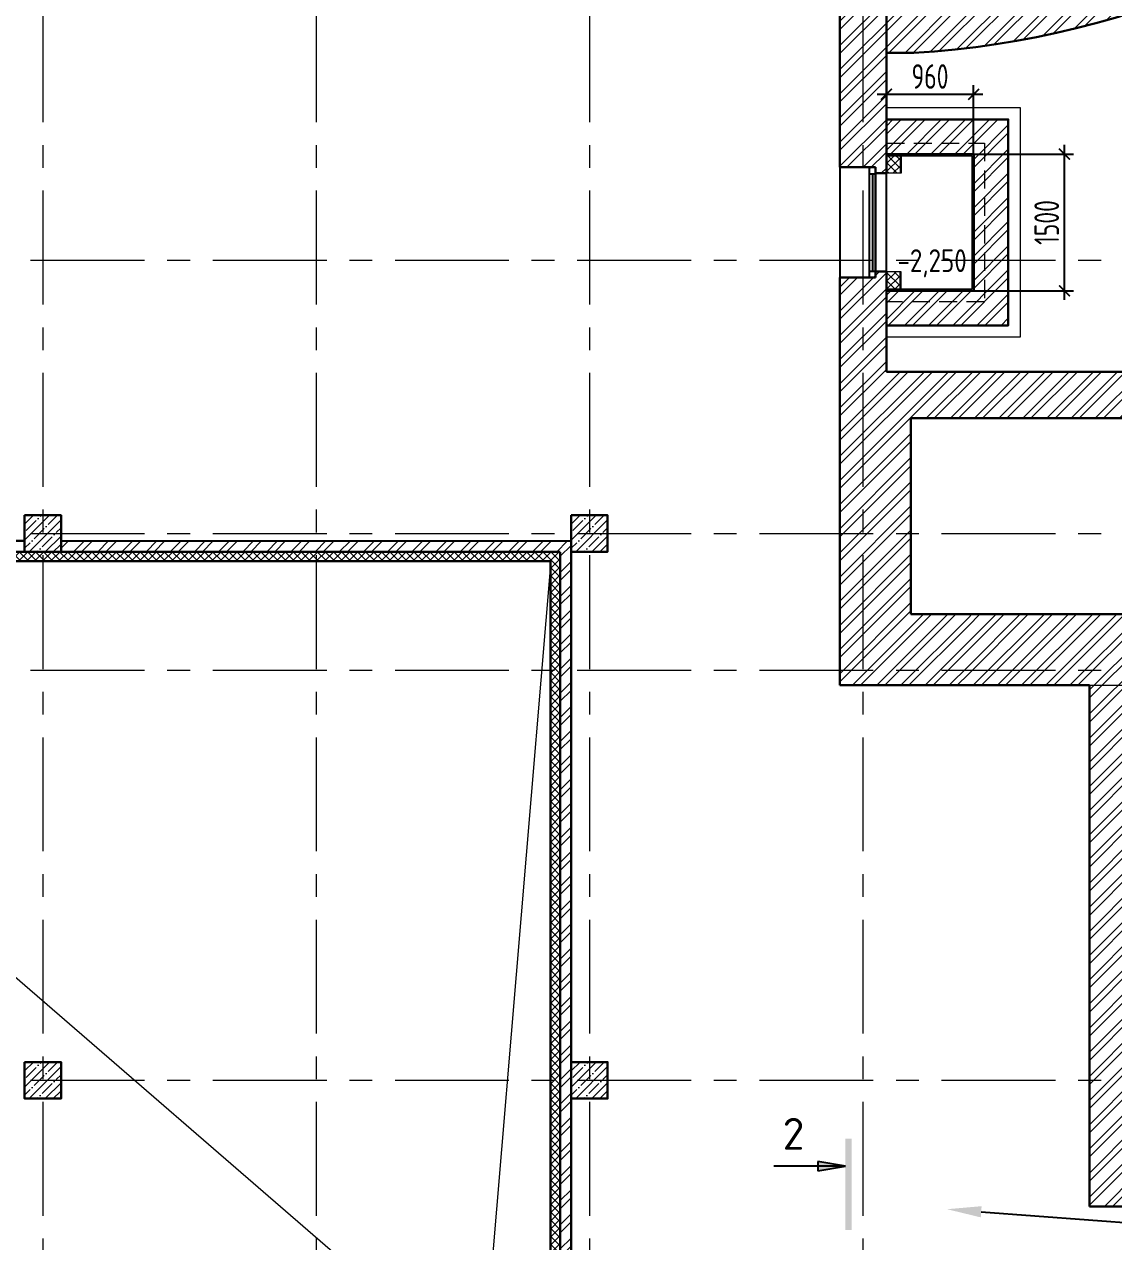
# Model space of a CAD drawing. Header units: millimetres. Extents: x -360149 to 9420325, y 0 to 292181.
# Drawn here: x -341375 to -329417, y 92830 to 106188 of the extents above; entities that cross this region are included whole.
import ezdxf
from ezdxf import colors
from ezdxf.entities.mleader import LeaderData, LeaderLine
from ezdxf.math import Vec2, Vec3

# ---------------------------------------------------------------- set-up
doc = ezdxf.new("R2010")
doc.units = ezdxf.units.MM
doc.header["$MEASUREMENT"] = 0
doc.linetypes.add('ADSK_Штриховая_ш2 п1', pattern=[3, 2, -1])
doc.linetypes.add('CENTER', pattern=[2, 1.25, -0.25, 0.25, -0.25])
doc.layers.get('0').update_dxf_attribs({"color": 250, "lineweight": 9})
for name, color, linetype, lineweight in [('1 этаж тонкие линии!', 250, 'Continuous', 0), ('АР штриховка стен', 250, 'Continuous', 9), ('АР_Выноски АПР', 7, 'Continuous', 5), ('АР_Колонны', 5, 'Continuous', 30), ('АР_Колонны Штрих', 250, 'Continuous', 5), ('АР_МосжилНии_Стены', 202, 'Continuous', 30), ('АР_Навесной фасад', 5, 'Continuous', 5), ('АР_Оси', 193, 'Continuous', 9), ('АР_Отметки', 250, 'Continuous', 15), ('АР_Перегородки кирпич', 244, 'Continuous', 30), ('АР_Перегородки_кирпич_Штрих', 244, 'Continuous', 5), ('АР_Разрезы', 175, 'Continuous', 9), ('АР_тонкая линия', 250, 'Continuous', 0), ('АР_Штриховка кирпич', 250, 'Continuous', 9), ('Подвал', 250, 'Continuous', 30), ('СТЕНЫ несущие ЛИДЕР', 7, 'Continuous', 30)]:
    doc.layers.add(name, color=color, linetype=linetype, lineweight=lineweight)
doc.layers.add('25. ЗАЛИВКА ЗОН', color=7, linetype='Continuous', lineweight=0, transparency=0.2)
doc.layers.add('АР_новое окно', color=160, linetype='Continuous')
doc.layers.add('Тонкая', color=7, linetype='Continuous')
doc.styles.add('ISOCPEUR', font='isocpeur.ttf', dxfattribs={"width": 0.7})
doc.styles.add('METRO-STYLE', font='isocpeur.ttf', dxfattribs={"width": 0.9, "oblique": 15})
doc.dimstyles.new('R_100', dxfattribs={"dimtxt": 270, "dimasz": 120, "dimexe": 100, "dimexo": 0, "dimgap": 60, "dimtad": 1, "dimdec": 0, "dimrnd": 5, "dimzin": 0, "dimdsep": 46, "dimtxsty": 'ISOCPEUR', "dimblk": 'ARCHTICK', "dimcen": 0, "dimdle": 100, "dimclrd": 256, "dimclre": 256, "dimclrt": 256, "dimadec": 0, "dimazin": 0, "dimtfac": 2, "dimtdec": 0, "dimtofl": 0, "dimtmove": 1, "dimatfit": 3, "dimfxl": 1, "dimtvp": 3, "dimtolj": 1, "dimtzin": 0, "dimarcsym": 0})

# ---------------------------------------------------------------- blocks, each defined once
blk = doc.blocks.new('*U255')
at = {"layer": 'АР_новое окно', "lineweight": 20}
for p, q in [((0, 1210), (-70, 1210)), ((0, 0), (-70, 0))]:
    blk.add_line(p, q, dxfattribs=at)
at = {"layer": 'АР_новое окно'}
for p, q in [((-70, 1210), (-70, 0)), ((-70, 0), (-70, 1210)), ((0, 1210), (0, 0)), ((0, 1140), (-70, 1140)), ((-35, 1140), (-35, 70)), ((0, 70), (-70, 70))]:
    blk.add_line(p, q, dxfattribs=at)
blk = doc.blocks.new('A$C60573c2e')
at = {"layer": 'АР_Разрезы', "ltscale": 100}
h = blk.add_hatch(color=5, dxfattribs=at)
h.dxf.hatch_style = 1
h.paths.add_polyline_path([(20810, -37642), (20880, -37642), (20880, -36642), (20810, -36642)])
h.paths.add_polyline_path([(20509, -36993), (20810, -36942), (20509, -36942)])
h.paths.add_polyline_path([(20509, -36942), (20810, -36942), (20509, -36892)])
at = {"layer": 'АР_Разрезы', "color": 5, "lineweight": 25, "ltscale": 100}
for p, q in [((20810, -36942), (20509, -36892)), ((20509, -36892), (20509, -36993)), ((20509, -36993), (20810, -36942))]:
    blk.add_line(p, q, dxfattribs=at)
at = {"layer": 'АР_Разрезы', "color": 5, "lineweight": 25, "ltscale": 100, "elevation": 0}
blk.add_lwpolyline([(20810, -36942), (20026, -36942)], dxfattribs=at)
at = {"layer": 'АР_Разрезы', "color": 5, "lineweight": 25, "ltscale": 100, "insert": (20360, -36413), "char_height": 350, "width": 583.33, "attachment_point": 3, "style": 'METRO-STYLE'}
blk.add_mtext('{\\Q0;\\W1;2}', dxfattribs=at)
blk = doc.blocks.new('_DotSmall')
at = {"color": 0, "linetype": 'ByBlock', "const_width": 0.5}
blk.add_lwpolyline([(-0.0625, 0, 1), (0.0625, 0, 1)], format="xyb", close=True, dxfattribs=at)
blk = doc.blocks.new('_ArchTick')
at = {"color": 0, "linetype": 'ByBlock', "const_width": 0.15}
blk.add_lwpolyline([(-0.5, -0.5), (0.5, 0.5)], dxfattribs=at)
blk = doc.blocks.new('*D1544')
at = {"layer": 'Подвал', "lineweight": -2, "ltscale": 500, "transparency": 16777216}
for p, q in [((-332012, 105421), (-330854, 105421)), ((-331912, 104885), (-331912, 105521)), ((-330954, 104400), (-330954, 105521))]:
    blk.add_line(p, q, dxfattribs=at)
at = {"layer": 'Подвал', "lineweight": -2, "ltscale": 500, "transparency": 16777216, "xscale": 120, "yscale": 120, "zscale": 120, "rotation": 180}
blk.add_blockref('_ArchTick', (-331912, 105421), dxfattribs=at)
at = {"layer": 'Подвал', "lineweight": -2, "ltscale": 500, "transparency": 16777216, "xscale": 120, "yscale": 120, "zscale": 120}
blk.add_blockref('_ArchTick', (-330954, 105421), dxfattribs=at)
at = {"layer": 'Подвал', "lineweight": 13, "ltscale": 500, "transparency": 16777216, "insert": (-331433, 105616), "char_height": 270, "attachment_point": 5, "style": 'ISOCPEUR'}
blk.add_mtext('\\A1;960', dxfattribs=at)
blk = doc.blocks.new('*D1546')
at = {"layer": 'Подвал', "lineweight": -2, "ltscale": 500, "transparency": 16777216}
for p, q in [((-329957, 103164), (-329957, 104865)), ((-330954, 104765), (-329857, 104765)), ((-330954, 103264), (-329857, 103264))]:
    blk.add_line(p, q, dxfattribs=at)
at = {"layer": 'Подвал', "lineweight": -2, "ltscale": 500, "transparency": 16777216, "xscale": 120, "yscale": 120, "zscale": 120}
for p, rotation in [((-329957, 104765), 90), ((-329957, 103264), 270)]:
    blk.add_blockref('_ArchTick', p, dxfattribs=dict(at, rotation=rotation))
at = {"layer": 'Подвал', "lineweight": 13, "ltscale": 500, "transparency": 16777216, "insert": (-330152, 104014), "char_height": 270, "attachment_point": 5, "rotation": 90, "style": 'ISOCPEUR'}
blk.add_mtext('\\A1;1500', dxfattribs=at)
blk = doc.blocks.new('A$C3366e2cd')
at = {"layer": '25. ЗАЛИВКА ЗОН', "lineweight": 13, "ltscale": 500}
for points in [[(0, 1501), (-164, 1501), (-164, 1291), (0, 1291)], [(0, 1501), (-151, 1501), (-151, 1291), (0, 1291)], [(0, 0), (-164, 0), (-164, 210), (0, 210)], [(0, 0), (-151, 0), (-151, 210), (0, 210)]]:
    blk.add_lwpolyline(points, close=True, dxfattribs=at)
blk = doc.blocks.new('A$C997e44c0')
at = {"layer": '1 этаж тонкие линии!', "ltscale": 100, "transparency": 33554559}
h = blk.add_hatch(dxfattribs=at)
h.set_pattern_fill('ANSI37', scale=500, style=0)
h.set_pattern_definition([(45, (297279.57, -127860.68), (-44.194174, 44.194174), []), (135, (297279.57, -127860.68), (-44.194174, -44.194174), [])])
h.paths.add_polyline_path([(210, 151), (212, 0), (0, 0), (0, 151)])
h = blk.add_hatch(dxfattribs=at)
h.set_pattern_fill('ANSI37', scale=500, style=0)
h.set_pattern_definition([(45, (298572.07, -127860.68), (-44.194174, 44.194174), []), (135, (298572.07, -127860.68), (-44.194174, -44.194174), [])])
h.paths.add_polyline_path([(1503, 151), (1505, 0), (1292, 0), (1292, 151)])
at = {"layer": 'АР_Навесной фасад', "ltscale": 100, "rotation": 270}
blk.add_blockref('A$C3366e2cd', (0, 0), dxfattribs=at)

msp = doc.modelspace()

# ---------------------------------------------------------------- hatches: boundary and pattern name
at = {"layer": '1 этаж тонкие линии!', "ltscale": 100, "transparency": 33554559}
h = msp.add_hatch(dxfattribs=at)
h.set_pattern_fill('ANSI37', scale=500, style=0)
h.set_pattern_definition([(45, (-39492.73, 84841.875), (-44.194174, 44.194174), []), (135, (-39492.73, 84841.875), (-44.194174, -44.194174), [])])
h.paths.add_polyline_path([(-343155.14, 100400.68), (-343155.14, 100287.47), (-344646.34, 100287.47), (-344646.34, 100400.68), (-346852.19, 100400.68), (-346852.19, 82685.68), (-340723.16, 82685.68), (-340723.16, 83231.04), (-335492.19, 83231.04), (-335492.19, 100400.68)])
h.paths.add_polyline_path([(-343155.14, 100300.68), (-343155.14, 100287.47), (-344646.34, 100287.47), (-344646.34, 100300.68), (-346752.19, 100300.68), (-346752.19, 82785.68), (-340823.16, 82785.68), (-340823.16, 83332.77), (-335592.19, 83324.03), (-335592.19, 100300.68)], flags=17)
at = {"layer": 'АР_Колонны Штрих', "ltscale": 100}
h = msp.add_hatch(dxfattribs=at)
h.set_pattern_fill('ANSI35', color=256, scale=500)
h.set_pattern_definition([(45, (-1298424.17, 140672.16), (-88.388348, 88.388348), []), (45, (-1298335.78, 140672.16), (-88.388348, 88.388348), [156.25, -31.25, 0, -31.25])])
h.paths.add_polyline_path([(-340972.07, 100800.68), (-341372.07, 100800.68), (-341372.07, 100400.68), (-340972.07, 100400.68)])
h = msp.add_hatch(dxfattribs=at)
h.set_pattern_fill('ANSI35', color=256, scale=500)
h.set_pattern_definition([(45, (-1292424.17, 140672.16), (-88.388348, 88.388348), []), (45, (-1292335.78, 140672.16), (-88.388348, 88.388348), [156.25, -31.25, 0, -31.25])])
h.paths.add_polyline_path([(-334972.07, 100800.68), (-335372.07, 100800.68), (-335372.07, 100400.68), (-334972.07, 100400.68)])
h = msp.add_hatch(dxfattribs=at)
h.set_pattern_fill('ANSI35', color=256, scale=500)
h.set_pattern_definition([(45, (-1298424.17, 134672.16), (-88.388348, 88.388348), []), (45, (-1298335.78, 134672.16), (-88.388348, 88.388348), [156.25, -31.25, 0, -31.25])])
h.paths.add_polyline_path([(-340972.07, 94800.68), (-341372.07, 94800.68), (-341372.07, 94400.68), (-340972.07, 94400.68)])
h = msp.add_hatch(dxfattribs=at)
h.set_pattern_fill('ANSI35', color=256, scale=500)
h.set_pattern_definition([(45, (-1292424.17, 134672.16), (-88.388348, 88.388348), []), (45, (-1292335.78, 134672.16), (-88.388348, 88.388348), [156.25, -31.25, 0, -31.25])])
h.paths.add_polyline_path([(-334972.07, 94800.68), (-335372.07, 94800.68), (-335372.07, 94400.68), (-334972.07, 94400.68)])
at = {"layer": 'АР_Перегородки_кирпич_Штрих', "ltscale": 100}
h = msp.add_hatch(dxfattribs=at)
h.set_pattern_fill('ANSI32', color=256, scale=500)
h.paths.add_polyline_path([(-335372.19, 100516.93), (-338172.07, 100518.7), (-338172.07, 100400.68), (-335492.19, 100400.68), (-335492.19, 99100.68), (-335372.19, 99100.68)])
h.paths.add_polyline_path([(-338172.07, 100518.7), (-340972.07, 100520.46), (-340972.07, 100400.68), (-338172.07, 100400.68)])
h.paths.add_polyline_path([(-335372.19, 99100.68), (-335492.19, 99100.68), (-335492.19, 94600.68), (-335372.19, 94600.68)])
h.paths.add_polyline_path([(-335372.19, 94600.68), (-335492.19, 94600.68), (-335492.19, 91935.68), (-335372.19, 91935.68)])
at = {"layer": 'АР_Штриховка кирпич', "ltscale": 100}
h = msp.add_hatch(dxfattribs=at)
h.set_pattern_fill('ANSI32', color=256, scale=500)
h.set_pattern_definition([(45, (-1298418.67, 164822.8), (-132.58252, 132.58252), []), (45, (-1298330.29, 164822.8), (-132.58252, 132.58252), [])])
h.paths.add_polyline_path([(-328782.19, 102375.68), (-329292.19, 101865.68), (-329292.19, 99715.68), (-331012.04, 99715.68), (-331012.04, 98935.68), (-329682, 98935.68), (-329682, 93215.35), (-329172.07, 93215.35), (-329172.07, 98935.68), (-326172.07, 98935.68), (-326172.04, 97157.11), (-325662.04, 97157.11), (-325662.04, 99445.84), (-328782.19, 99445.68)])
h.paths.add_polyline_path([(-329172.07, 106811.5), (-329172.07, 106600.68), (-329460.55, 106575.54), (-329502.72, 106702.03)], flags=16)
h.paths.add_polyline_path([(-329123.79, 106828.35), (-329039.46, 106575.37), (-329172.07, 106600.68), (-329172.07, 106811.5)], flags=16)
h.paths.add_polyline_path([(-329172.07, 106389.86), (-329377.88, 106322.02), (-329462.22, 106575.01), (-329172.07, 106600.68)], flags=16)
h.paths.add_polyline_path([(-329172.07, 106389.86), (-329172.07, 106600.68), (-329041.12, 106574.83), (-328998.95, 106448.34)], flags=16)
h.paths.add_polyline_path([(-332101.11, 104554.37), (-331912.19, 104554.37), (-331912.19, 103474.49), (-332101.11, 103474.49)], flags=17)
edge = h.paths.add_edge_path()
edge.add_line((-332422.19, 104619.37), (-332101.11, 104619.37))
edge.add_line((-332101.11, 104619.37), (-332101.11, 103409.49))
edge.add_line((-332101.11, 103409.49), (-332422.19, 103409.49))
edge.add_line((-332422.19, 103409.49), (-332422.19, 98935.49))
edge.add_line((-332422.19, 98935.49), (-331011.96, 98935.72))
edge.add_line((-331011.96, 98935.72), (-331012.11, 99715.65))
edge.add_line((-331012.11, 99715.65), (-331642.19, 99715.56))
edge.add_line((-331642.19, 99715.56), (-331642.19, 101865.68))
edge.add_line((-331642.19, 101865.68), (-329292.19, 101865.68))
edge.add_line((-329292.19, 101865.68), (-328782.19, 102375.68))
edge.add_line((-328782.19, 102375.68), (-331911.76, 102375.68))
edge.add_line((-331911.76, 102375.68), (-331912.19, 105875.94))
edge.add_line((-331912.19, 105875.94), (-331612.19, 105875.94))
edge.add_arc((-332173.82, 115605.67), 9745.92, 273.303623, 293.080765)
edge.add_arc((-332173.82, 115605.67), 9745.92, 293.080765, 323.725038)
edge.add_line((-324316.79, 109839.39), (-324909.5, 109893.39))
edge.add_arc((-332221.31, 115664.2), 9314.76, 273.749374, 321.717901, ccw=False)
edge.add_line((-331612.19, 106369.37), (-331912.19, 106369.37))
edge.add_line((-331912.19, 106369.37), (-331912.19, 106600.68))
edge.add_line((-331912.19, 106600.68), (-332422.19, 106600.68))
edge.add_line((-332422.19, 106600.68), (-332422.19, 104619.37))
h = msp.add_hatch(dxfattribs=at)
h.set_pattern_fill('ANSI32', color=256, scale=500)
h.set_pattern_definition([(45, (0, -7.5), (-132.58252, 132.58252), []), (45, (88.39, -7.5), (-132.58252, 132.58252), [])])
h.paths.add_polyline_path([(-330953.79, 103263.82), (-330953.79, 104765.04), (-331912.19, 104765.04), (-331912.19, 105145.04), (-330573.79, 105145.04), (-330573.79, 102883.82), (-331912.19, 102883.82), (-331912.19, 103263.82)])

# ---------------------------------------------------------------- linework, layer by layer
at = {"layer": 'АР штриховка стен', "color": 1, "ltscale": 100}
for p, q in [((-332422.19, 103281.24), (-332422.19, 98935.68)), ((-332422.19, 98935.68), (-331612.04, 98935.68))]:
    msp.add_line(p, q, dxfattribs=at)
at = {"layer": 'АР_Колонны', "ltscale": 100}
for points in [[(-341372.07, 100800.68), (-340972.07, 100800.68), (-340972.07, 100400.68), (-341372.07, 100400.68)], [(-335372.07, 100800.68), (-334972.07, 100800.68), (-334972.07, 100400.68), (-335372.07, 100400.68)], [(-341372.07, 94800.68), (-340972.07, 94800.68), (-340972.07, 94400.68), (-341372.07, 94400.68)], [(-335372.07, 94800.68), (-334972.07, 94800.68), (-334972.07, 94400.68), (-335372.07, 94400.68)]]:
    msp.add_lwpolyline(points, close=True, dxfattribs=at)
at = {"layer": 'АР_МосжилНии_Стены', "ltscale": 100}
for p, q in [((-332422.19, 104619.37), (-332422.19, 106600.68)), ((-331912.19, 104554.37), (-331912.19, 106600.68)), ((-332031.11, 104619.37), (-332422.19, 104619.37)), ((-332031.11, 104619.37), (-332031.11, 104554.37)), ((-332031.11, 104554.37), (-331912.19, 104554.37)), ((-332422.19, 98935.68), (-332422.19, 103409.49)), ((-332031.11, 103409.49), (-332422.19, 103409.49)), ((-332031.11, 103474.49), (-332031.11, 103409.49)), ((-332031.11, 103474.49), (-331912.19, 103474.49)), ((-331912.19, 102375.68), (-331912.19, 103474.49)), ((-328782.19, 102375.68), (-331912.19, 102375.68)), ((-331642.19, 99715.68), (-331642.19, 101865.68)), ((-329292.19, 101865.68), (-331642.19, 101865.68)), ((-329901.04, 99715.68), (-331642.19, 99715.68)), ((-329292.19, 99715.68), (-329912.04, 99715.68)), ((-329912.04, 98935.68), (-332422.19, 98935.68)), ((-329912.04, 98935.68), (-329682, 98935.68)), ((-329682, 93215.35), (-329172, 93215.35))]:
    msp.add_line(p, q, dxfattribs=at)
for points in [[(-331612.19, 105875.94), (-331912.19, 105875.94)], [(-329682, 93215.35), (-329682, 98935.68)]]:
    msp.add_lwpolyline(points, dxfattribs=at)
msp.add_arc((-332173.82, 115605.67), 9745.92, 273.303623, 355.910737, dxfattribs=at)
at = {"layer": 'АР_новое окно'}
for p, q in [((-332422.19, 104619.37), (-332422.19, 103409.49)), ((-331912.19, 103474.49), (-331912.19, 104554.37))]:
    msp.add_line(p, q, dxfattribs=at)
at = {"layer": 'АР_Оси', "linetype": 'CENTER', "ltscale": 1000}
for p, q in [((-341172.07, 134363.15), (-341172.07, 78630.8)), ((-338172.07, 134363.15), (-338172.07, 78630.8)), ((-335172.07, 134363.15), (-335172.07, 78630.8)), ((-332172.07, 134363.15), (-332172.07, 78630.8)), ((-359305.77, 103600.68), (-276127.36, 103600.68)), ((-359305.77, 100600.68), (-276127.36, 100600.68)), ((-359305.77, 99100.68), (-276127.36, 99100.68)), ((-359305.77, 94600.68), (-276127.36, 94600.68))]:
    msp.add_line(p, q, dxfattribs=at)
at = {"layer": 'АР_Перегородки кирпич', "linetype": 'Continuous', "ltscale": 100}
for p, q in [((-343151.34, 100520.68, -1.08), (-341372.07, 100520.71, 1.92)), ((-340972.07, 100520.46, 1.8), (-335372.19, 100516.93)), ((-335372.19, 100516.93), (-335372.19, 91935.68)), ((-343151.34, 100400.68, -1.08), (-335492.19, 100400.68, -1.44)), ((-335492.19, 100396.93), (-335492.19, 91935.68))]:
    msp.add_line(p, q, dxfattribs=at)
at = {"layer": 'АР_тонкая линия', "linetype": 'ADSK_Штриховая_ш2 п1', "ltscale": 100}
msp.add_lwpolyline([(-331912.19, 104885.04), (-330833.79, 104885.04), (-330833.79, 103143.82), (-331912.19, 103143.82)], dxfattribs=at)
at = {"layer": 'АР_тонкая линия', "color": 18, "ltscale": 500, "true_color": 0x000000, "elevation": -1.38}
for points in [[(-344653.88, 100400.68), (-344655.76, 100300.68), (-346752.19, 100300.68), (-346752.19, 82785.68), (-340854.57, 82785.68), (-340846.41, 83341.39), (-335590.91, 83331.11), (-335592.19, 100300.68), (-343151.7, 100300.68), (-343151.7, 100400.68)], [(-344643.88, 100400.49), (-344645.95, 100290.68), (-346742.19, 100290.68), (-346742.19, 82795.68), (-340864.43, 82795.68), (-340856.27, 83351.41), (-335600.91, 83341.13), (-335602.19, 100290.68), (-343161.7, 100290.68), (-343161.7, 100400.68)]]:
    msp.add_lwpolyline(points, dxfattribs=at)
at = {"layer": 'Подвал', "lineweight": 13, "ltscale": 500}
for p, q in [((-346752.19, 100300.68, -1.38), (-337095.3, 91946.22)), ((-336293.78, 91946.22), (-335592.19, 100300.68, -1.38))]:
    msp.add_line(p, q, dxfattribs=at)
msp.add_lwpolyline([(-332422.19, 106369.37), (-332422.19, 98935.68), (-326172.07, 98935.68), (-326172.04, 91935.68), (-335636.2, 91935.25), (-335546.27, 83230.61), (-340723.16, 83231.04), (-340492.01, 82685.68), (-346852.19, 82685.68), (-346852.19, 106850.68)], dxfattribs=at)
at = {"layer": 'Подвал', "lineweight": 18, "ltscale": 100}
msp.add_lwpolyline([(-331912.19, 104745.04), (-330973.79, 104745.04), (-330973.79, 103283.82), (-331912.19, 103283.82)], dxfattribs=at)
at = {"layer": 'СТЕНЫ несущие ЛИДЕР', "lineweight": 18, "ltscale": 100}
msp.add_lwpolyline([(-331912.19, 105275.04), (-330443.79, 105275.04), (-330443.79, 102753.82), (-331912.19, 102753.82)], dxfattribs=at)
at = {"layer": 'СТЕНЫ несущие ЛИДЕР', "ltscale": 100}
for points in [[(-331912.19, 105145.04), (-330573.79, 105145.04), (-330573.79, 102883.82), (-331912.19, 102883.82)], [(-331912.19, 104765.04), (-330953.79, 104765.04), (-330953.79, 103263.82), (-331912.19, 103263.82)]]:
    msp.add_lwpolyline(points, dxfattribs=at)

# ---------------------------------------------------------------- block references
at = {"layer": '25. ЗАЛИВКА ЗОН', "lineweight": 13, "ltscale": 500}
for name, p, rotation in [('A$C997e44c0', (-331912.89, 104765.04), 270), ('A$C3366e2cd', (-331912.19, 104765.04), 180)]:
    msp.add_blockref(name, p, dxfattribs=dict(at, rotation=rotation))
at = {"layer": 'АР_новое окно', "xscale": -1}
msp.add_blockref('*U255', (-332101.11, 103409.49), dxfattribs=at)
at = {"layer": 'Тонкая', "color": 31, "ltscale": 100, "true_color": 0xfecc66}
msp.add_blockref('A$C60573c2e', (-353172.07, 130600.68), dxfattribs=at)
msp.add_blockref('A$C60573c2e', (-353172.07, 130600.68), dxfattribs=at)

# ---------------------------------------------------------------- dimensions: what is measured, and where the dimension line sits
at = {"layer": 'Подвал', "lineweight": 13, "ltscale": 500}
dim = msp.add_linear_dim(base=(-330953.79, 105421.05), p1=(-331912.19, 104885.04), p2=(-330953.79, 104399.69), dimstyle='R_100', override={"dimpost": '\\X', "dimfxl": 2.5, "dimarcsym": 2}, dxfattribs=at)
dim.commit()
dim.dimension.update_dxf_attribs({"geometry": '*D1544', "text_midpoint": (-331432.99, 105616.05)})
dim = msp.add_linear_dim(base=(-329956.6, 104765.04), p1=(-330953.79, 103263.82), p2=(-330953.79, 104765.04), angle=90, dimstyle='R_100', override={"dimpost": '\\X', "dimfxl": 2.5, "dimarcsym": 2}, dxfattribs=at)
dim.commit()
dim.dimension.update_dxf_attribs({"geometry": '*D1546', "text_midpoint": (-330151.6, 104014.43)})

# ---------------------------------------------------------------- leaders
at = {"layer": 'АР_Выноски АПР', "color": 242, "true_color": 0xcd2027}
ml = msp.add_multileader_mtext('Standard', dxfattribs=at)
ml.set_content('Пожарная зона №1\\P S=1351.45', color=(205, 32, 39), style='ISOCPEUR')
ml.set_leader_properties()
ml.build(insert=Vec2(0, 0))
ml.multileader.update_dxf_attribs({"text_left_attachment_type": 6, "text_right_attachment_type": 6, "dogleg_length": 100, "arrow_head_size": 375})
ctx = ml.context
ctx.base_point, ctx.char_height, ctx.arrow_head_size, ctx.landing_gap_size, ctx.plane_origin = Vec3(-322376.84, 92534.34), 375, 375, 37.5, Vec3(-364163.97, 93205.44)
ctx.left_attachment, ctx.right_attachment = 6, 6
notes = []
notes.append((ctx, [(1, (1, 1, 0), (-322632.59, 92534.34), (1, 0), 255.75, [(1, [(-331245.1, 93185.88)], 0, [])])]))
ctx.mtext.insert, ctx.mtext.width, ctx.mtext.flow_direction = Vec3(-322339.34, 92984.34), 9315.7311, 5
at = {"layer": 'АР_Отметки'}
ml = msp.add_multileader_mtext('Standard', dxfattribs=at)
ml.set_content('{\\W0.8;-2,250}', color=256, style='ISOCPEUR')
ml.set_leader_properties(color=256, linetype='Continuous', lineweight=-1)
ml.set_arrow_properties(name='DOTSMALL')
ml.build(insert=Vec2(0, 0))
ml.multileader.update_dxf_attribs({"has_text_frame": 1, "text_left_attachment_type": 4, "text_right_attachment_type": 4, "dogleg_length": 100, "arrow_head_size": 180})
ctx = ml.context
ctx.base_point, ctx.char_height, ctx.arrow_head_size, ctx.landing_gap_size, ctx.plane_origin = Vec3(-335903.25, 116985.86, 0), 250, 180, 50, Vec3(-337173.96, 115928.76, 0)
ctx.left_attachment, ctx.right_attachment = 4, 4
notes.append((ctx, [(0, (0, 0, 0), (0, 0), (1, 0), 1, [])]))
ctx.mtext.insert, ctx.mtext.width, ctx.mtext.defined_height, ctx.mtext.line_spacing_style, ctx.mtext.flow_direction = Vec3(-335853.25, 117319.19, 0), 769.989, 343.89, 2, 5
ml = msp.add_multileader_mtext('Standard', dxfattribs=at)
ml.set_content('{\\W0.8;-2,250}', color=256, style='ISOCPEUR')
ml.set_leader_properties(color=256, linetype='Continuous', lineweight=-1)
ml.set_arrow_properties(name='DOTSMALL')
ml.build(insert=Vec2(0, 0))
ml.multileader.update_dxf_attribs({"has_text_frame": 1, "text_left_attachment_type": 4, "text_right_attachment_type": 4, "dogleg_length": 100, "arrow_head_size": 180})
ctx = ml.context
ctx.base_point, ctx.char_height, ctx.arrow_head_size, ctx.landing_gap_size, ctx.plane_origin = Vec3(-331840.15, 103386.88), 250, 180, 50, Vec3(-332043.59, 102108.76)
ctx.left_attachment, ctx.right_attachment = 4, 4
notes.append((ctx, [(0, (0, 0, 0), (0, 0), (1, 0), 1, [])]))
ctx.mtext.insert, ctx.mtext.width, ctx.mtext.defined_height, ctx.mtext.line_spacing_style, ctx.mtext.flow_direction = Vec3(-331790.15, 103720.21), 769.989, 343.89, 2, 5
ml = msp.add_multileader_mtext('Standard', dxfattribs=at)
ml.set_content('{\\W0.8;-2,500}', color=256, style='ISOCPEUR')
ml.set_leader_properties(color=256, linetype='Continuous', lineweight=-1)
ml.set_arrow_properties(name='DOTSMALL')
ml.build(insert=Vec2(0, 0))
ml.multileader.update_dxf_attribs({"has_text_frame": 1, "text_left_attachment_type": 4, "text_right_attachment_type": 4, "dogleg_length": 100, "arrow_head_size": 180})
ctx = ml.context
ctx.base_point, ctx.char_height, ctx.arrow_head_size, ctx.landing_gap_size, ctx.plane_origin = Vec3(-348917.1, 102167.8), 250, 180, 50, Vec3(-348638.57, 101601.28)
ctx.left_attachment, ctx.right_attachment = 4, 4
notes.append((ctx, [(0, (0, 0, 0), (0, 0), (1, 0), 1, [])]))
ctx.mtext.insert, ctx.mtext.width, ctx.mtext.line_spacing_style, ctx.mtext.flow_direction = Vec3(-348867.1, 102501.13), 749.6898, 2, 5
ml = msp.add_multileader_mtext('Standard', dxfattribs=at)
ml.set_content('{\\W0.8;-2,400}', color=256, style='ISOCPEUR')
ml.set_leader_properties(color=256, linetype='Continuous', lineweight=-1)
ml.set_arrow_properties(name='DOTSMALL')
ml.build(insert=Vec2(0, 0))
ml.multileader.update_dxf_attribs({"has_text_frame": 1, "text_left_attachment_type": 4, "text_right_attachment_type": 4, "dogleg_length": 100, "arrow_head_size": 180})
ctx = ml.context
ctx.base_point, ctx.char_height, ctx.arrow_head_size, ctx.landing_gap_size, ctx.plane_origin = Vec3(-345559.57, 101933.6), 250, 180, 50, Vec3(-345640.96, 100655.48)
ctx.left_attachment, ctx.right_attachment = 4, 4
notes.append((ctx, [(0, (0, 0, 0), (0, 0), (1, 0), 1, [])]))
ctx.mtext.insert, ctx.mtext.width, ctx.mtext.defined_height, ctx.mtext.line_spacing_style, ctx.mtext.flow_direction = Vec3(-345509.57, 102266.93), 769.989, 343.89, 2, 5
for ctx, leaders in notes:
    for number, flags, end, landing, length, lines in leaders:
        leader = LeaderData()
        leader.index, (leader.has_last_leader_line, leader.has_dogleg_vector, leader.attachment_direction) = number, flags
        leader.last_leader_point, leader.dogleg_vector, leader.dogleg_length = Vec3(end), Vec3(landing), length
        for number, points, colour, breaks in lines:
            line = LeaderLine()
            line.index, line.vertices, line.color, line.breaks = number, Vec3.list(points), colors.encode_raw_color(colour), breaks
            leader.lines.append(line)
        ctx.leaders.append(leader)

doc.saveas('drawing.dxf')
